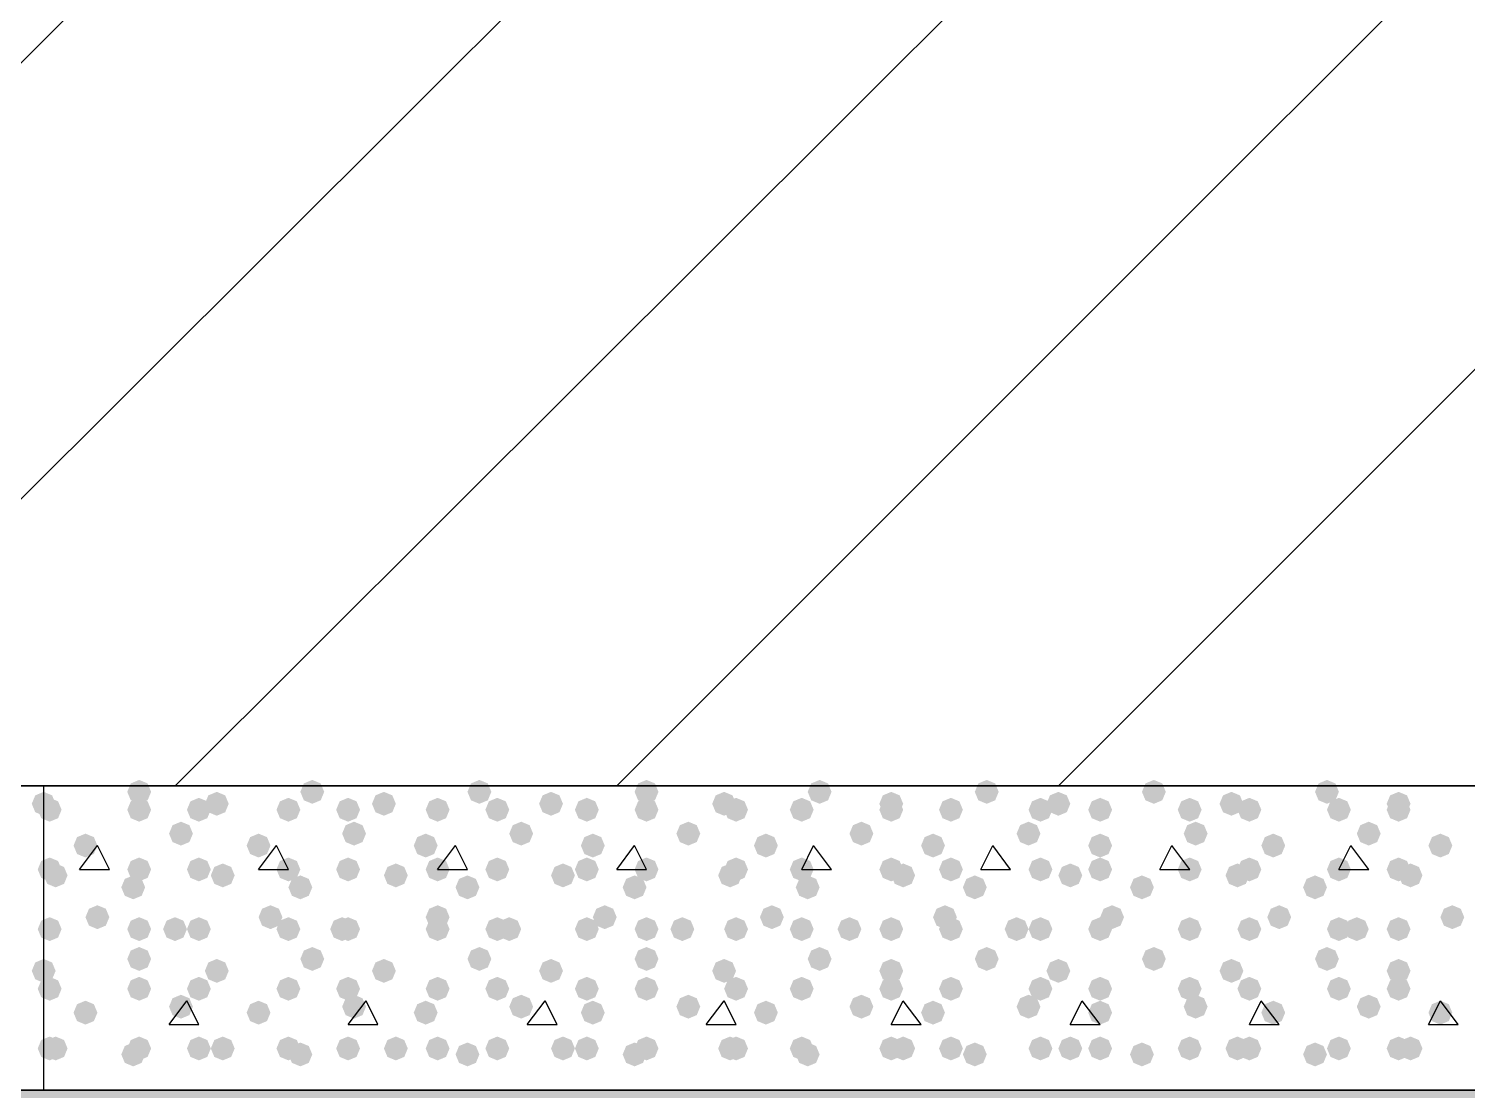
# Model space of a CAD drawing. Header units: millimetres. Extents: x 0 to 420, y 0 to 297.
# Drawn here: x 217.06 to 227.27, y 177.93 to 185.46 of the extents above; entities that cross this region are included whole.
import ezdxf

# ---------------------------------------------------------------- set-up
doc = ezdxf.new("R2010")
doc.units = ezdxf.units.MM
doc.layers.get('0').update_dxf_attribs({"linetype": 'CONTINUOUS'})

msp = doc.modelspace()

# ---------------------------------------------------------------- hatches: boundary and pattern name
at = {"true_color": 0x0000ff}
h = msp.add_hatch(color=0, dxfattribs=at)
edge = h.paths.add_edge_path(flags=0)
edge.add_line((205.613, 180.086), (224.705333, 199.136))
at = {"true_color": 0x000008}
for points in [[(217.932, 180.043667), (217.907129, 179.983871), (217.847333, 179.959), (217.787537, 179.983871), (217.762667, 180.043667), (217.787537, 180.103462), (217.847333, 180.128333), (217.907129, 180.103463)], [(219.159667, 180.043667), (219.134796, 179.983871), (219.075, 179.959), (219.015204, 179.983871), (218.990333, 180.043667), (219.015204, 180.103462), (219.075, 180.128333), (219.134796, 180.103463)], [(220.345, 180.043667), (220.320129, 179.983871), (220.260333, 179.959), (220.200538, 179.983871), (220.175667, 180.043667), (220.200537, 180.103462), (220.260333, 180.128333), (220.320129, 180.103463)], [(221.530333, 180.043667), (221.505462, 179.983871), (221.445667, 179.959), (221.385871, 179.983871), (221.361, 180.043667), (221.385871, 180.103462), (221.445667, 180.128333), (221.505462, 180.103463)], [(222.758, 180.043667), (222.733129, 179.983871), (222.673333, 179.959), (222.613538, 179.983871), (222.588667, 180.043667), (222.613537, 180.103462), (222.673333, 180.128333), (222.733129, 180.103463)], [(223.943333, 180.043667), (223.918462, 179.983871), (223.858667, 179.959), (223.798871, 179.983871), (223.774, 180.043667), (223.798871, 180.103462), (223.858667, 180.128333), (223.918462, 180.103463)], [(225.128667, 180.043667), (225.103796, 179.983871), (225.044, 179.959), (224.984204, 179.983871), (224.959333, 180.043667), (224.984204, 180.103462), (225.044, 180.128333), (225.103796, 180.103463)], [(226.356333, 180.043667), (226.331462, 179.983871), (226.271667, 179.959), (226.211871, 179.983871), (226.187, 180.043667), (226.211871, 180.103462), (226.271667, 180.128333), (226.331462, 180.103463)], [(217.254667, 179.959), (217.229796, 179.899204), (217.17, 179.874333), (217.110204, 179.899204), (217.085333, 179.959), (217.110204, 180.018796), (217.17, 180.043667), (217.229796, 180.018796)], [(217.297, 179.916667), (217.272129, 179.856871), (217.212333, 179.832), (217.152537, 179.856871), (217.127667, 179.916667), (217.152537, 179.976462), (217.212333, 180.001333), (217.272129, 179.976463)], [(217.932, 179.916667), (217.907129, 179.856871), (217.847333, 179.832), (217.787537, 179.856871), (217.762667, 179.916667), (217.787537, 179.976462), (217.847333, 180.001333), (217.907129, 179.976463)], [(218.355333, 179.916667), (218.330462, 179.856871), (218.270667, 179.832), (218.210871, 179.856871), (218.186, 179.916667), (218.210871, 179.976462), (218.270667, 180.001333), (218.330462, 179.976463)], [(218.482333, 179.959), (218.457462, 179.899204), (218.397667, 179.874333), (218.337871, 179.899204), (218.313, 179.959), (218.337871, 180.018796), (218.397667, 180.043667), (218.457462, 180.018796)], [(218.990333, 179.916667), (218.965462, 179.856871), (218.905667, 179.832), (218.845871, 179.856871), (218.821, 179.916667), (218.845871, 179.976462), (218.905667, 180.001333), (218.965462, 179.976463)], [(219.413667, 179.916667), (219.388796, 179.856871), (219.329, 179.832), (219.269204, 179.856871), (219.244333, 179.916667), (219.269204, 179.976462), (219.329, 180.001333), (219.388796, 179.976463)], [(219.667667, 179.959), (219.642796, 179.899204), (219.583, 179.874333), (219.523204, 179.899204), (219.498333, 179.959), (219.523204, 180.018796), (219.583, 180.043667), (219.642796, 180.018796)], [(220.048667, 179.916667), (220.023796, 179.856871), (219.964, 179.832), (219.904204, 179.856871), (219.879333, 179.916667), (219.904204, 179.976462), (219.964, 180.001333), (220.023796, 179.976463)], [(220.472, 179.916667), (220.447129, 179.856871), (220.387333, 179.832), (220.327538, 179.856871), (220.302667, 179.916667), (220.327537, 179.976462), (220.387333, 180.001333), (220.447129, 179.976463)], [(220.853, 179.959), (220.828129, 179.899204), (220.768333, 179.874333), (220.708538, 179.899204), (220.683667, 179.959), (220.708537, 180.018796), (220.768333, 180.043667), (220.828129, 180.018796)], [(221.107, 179.916667), (221.082129, 179.856871), (221.022333, 179.832), (220.962538, 179.856871), (220.937667, 179.916667), (220.962537, 179.976462), (221.022333, 180.001333), (221.082129, 179.976463)], [(221.530333, 179.916667), (221.505462, 179.856871), (221.445667, 179.832), (221.385871, 179.856871), (221.361, 179.916667), (221.385871, 179.976462), (221.445667, 180.001333), (221.505462, 179.976463)], [(222.080667, 179.959), (222.055796, 179.899204), (221.996, 179.874333), (221.936204, 179.899204), (221.911333, 179.959), (221.936204, 180.018796), (221.996, 180.043667), (222.055796, 180.018796)], [(222.165333, 179.916667), (222.140462, 179.856871), (222.080667, 179.832), (222.020871, 179.856871), (221.996, 179.916667), (222.020871, 179.976462), (222.080667, 180.001333), (222.140462, 179.976463)], [(222.631, 179.916667), (222.606129, 179.856871), (222.546333, 179.832), (222.486538, 179.856871), (222.461667, 179.916667), (222.486537, 179.976462), (222.546333, 180.001333), (222.606129, 179.976463)], [(223.266, 179.959), (223.241129, 179.899204), (223.181333, 179.874333), (223.121538, 179.899204), (223.096667, 179.959), (223.121537, 180.018796), (223.181333, 180.043667), (223.241129, 180.018796)], [(223.266, 179.916667), (223.241129, 179.856871), (223.181333, 179.832), (223.121538, 179.856871), (223.096667, 179.916667), (223.121537, 179.976462), (223.181333, 180.001333), (223.241129, 179.976463)], [(223.689333, 179.916667), (223.664463, 179.856871), (223.604667, 179.832), (223.544871, 179.856871), (223.52, 179.916667), (223.544871, 179.976462), (223.604667, 180.001333), (223.664462, 179.976463)], [(224.324333, 179.916667), (224.299463, 179.856871), (224.239667, 179.832), (224.179871, 179.856871), (224.155, 179.916667), (224.179871, 179.976462), (224.239667, 180.001333), (224.299462, 179.976463)], [(224.451333, 179.959), (224.426462, 179.899204), (224.366667, 179.874333), (224.306871, 179.899204), (224.282, 179.959), (224.306871, 180.018796), (224.366667, 180.043667), (224.426462, 180.018796)], [(224.747667, 179.916667), (224.722796, 179.856871), (224.663, 179.832), (224.603204, 179.856871), (224.578333, 179.916667), (224.603204, 179.976462), (224.663, 180.001333), (224.722796, 179.976463)], [(225.382667, 179.916667), (225.357796, 179.856871), (225.298, 179.832), (225.238204, 179.856871), (225.213333, 179.916667), (225.238204, 179.976462), (225.298, 180.001333), (225.357796, 179.976463)], [(225.679, 179.959), (225.654129, 179.899204), (225.594333, 179.874333), (225.534538, 179.899204), (225.509667, 179.959), (225.534537, 180.018796), (225.594333, 180.043667), (225.654129, 180.018796)], [(225.806, 179.916667), (225.781129, 179.856871), (225.721333, 179.832), (225.661538, 179.856871), (225.636667, 179.916667), (225.661537, 179.976462), (225.721333, 180.001333), (225.781129, 179.976463)], [(226.441, 179.916667), (226.416129, 179.856871), (226.356333, 179.832), (226.296538, 179.856871), (226.271667, 179.916667), (226.296537, 179.976462), (226.356333, 180.001333), (226.416129, 179.976463)], [(226.864333, 179.959), (226.839463, 179.899204), (226.779667, 179.874333), (226.719871, 179.899204), (226.695, 179.959), (226.719871, 180.018796), (226.779667, 180.043667), (226.839462, 180.018796)], [(226.864333, 179.916667), (226.839463, 179.856871), (226.779667, 179.832), (226.719871, 179.856871), (226.695, 179.916667), (226.719871, 179.976462), (226.779667, 180.001333), (226.839462, 179.976463)], [(218.228333, 179.747333), (218.203463, 179.687537), (218.143667, 179.662667), (218.083871, 179.687537), (218.059, 179.747333), (218.083871, 179.807129), (218.143667, 179.832), (218.203462, 179.807129)], [(219.456, 179.747333), (219.431129, 179.687537), (219.371333, 179.662667), (219.311538, 179.687537), (219.286667, 179.747333), (219.311537, 179.807129), (219.371333, 179.832), (219.431129, 179.807129)], [(220.641333, 179.747333), (220.616462, 179.687537), (220.556667, 179.662667), (220.496871, 179.687537), (220.472, 179.747333), (220.496871, 179.807129), (220.556667, 179.832), (220.616462, 179.807129)], [(221.826667, 179.747333), (221.801796, 179.687537), (221.742, 179.662667), (221.682204, 179.687537), (221.657333, 179.747333), (221.682204, 179.807129), (221.742, 179.832), (221.801796, 179.807129)], [(223.054333, 179.747333), (223.029462, 179.687537), (222.969667, 179.662667), (222.909871, 179.687537), (222.885, 179.747333), (222.909871, 179.807129), (222.969667, 179.832), (223.029462, 179.807129)], [(224.239667, 179.747333), (224.214796, 179.687537), (224.155, 179.662667), (224.095204, 179.687537), (224.070333, 179.747333), (224.095204, 179.807129), (224.155, 179.832), (224.214796, 179.807129)], [(225.425, 179.747333), (225.400129, 179.687537), (225.340333, 179.662667), (225.280538, 179.687537), (225.255667, 179.747333), (225.280537, 179.807129), (225.340333, 179.832), (225.400129, 179.807129)], [(226.652667, 179.747333), (226.627796, 179.687537), (226.568, 179.662667), (226.508204, 179.687537), (226.483333, 179.747333), (226.508204, 179.807129), (226.568, 179.832), (226.627796, 179.807129)], [(217.551, 179.662667), (217.526129, 179.602871), (217.466333, 179.578), (217.406538, 179.602871), (217.381667, 179.662667), (217.406537, 179.722462), (217.466333, 179.747333), (217.526129, 179.722463)], [(218.778667, 179.662667), (218.753796, 179.602871), (218.694, 179.578), (218.634204, 179.602871), (218.609333, 179.662667), (218.634204, 179.722462), (218.694, 179.747333), (218.753796, 179.722463)], [(219.964, 179.662667), (219.939129, 179.602871), (219.879333, 179.578), (219.819538, 179.602871), (219.794667, 179.662667), (219.819537, 179.722462), (219.879333, 179.747333), (219.939129, 179.722463)], [(221.149333, 179.662667), (221.124462, 179.602871), (221.064667, 179.578), (221.004871, 179.602871), (220.98, 179.662667), (221.004871, 179.722462), (221.064667, 179.747333), (221.124462, 179.722463)], [(222.377, 179.662667), (222.352129, 179.602871), (222.292333, 179.578), (222.232537, 179.602871), (222.207667, 179.662667), (222.232537, 179.722462), (222.292333, 179.747333), (222.352129, 179.722463)], [(223.562333, 179.662667), (223.537463, 179.602871), (223.477667, 179.578), (223.417871, 179.602871), (223.393, 179.662667), (223.417871, 179.722462), (223.477667, 179.747333), (223.537462, 179.722463)], [(224.747667, 179.662667), (224.722796, 179.602871), (224.663, 179.578), (224.603204, 179.602871), (224.578333, 179.662667), (224.603204, 179.722462), (224.663, 179.747333), (224.722796, 179.722463)], [(225.975333, 179.662667), (225.950462, 179.602871), (225.890667, 179.578), (225.830871, 179.602871), (225.806, 179.662667), (225.830871, 179.722462), (225.890667, 179.747333), (225.950462, 179.722463)], [(227.160667, 179.662667), (227.135796, 179.602871), (227.076, 179.578), (227.016204, 179.602871), (226.991333, 179.662667), (227.016204, 179.722462), (227.076, 179.747333), (227.135796, 179.722463)], [(217.297, 179.493333), (217.272129, 179.433538), (217.212333, 179.408667), (217.152537, 179.433538), (217.127667, 179.493333), (217.152537, 179.553129), (217.212333, 179.578), (217.272129, 179.553129)], [(217.932, 179.493333), (217.907129, 179.433538), (217.847333, 179.408667), (217.787537, 179.433538), (217.762667, 179.493333), (217.787537, 179.553129), (217.847333, 179.578), (217.907129, 179.553129)], [(218.355333, 179.493333), (218.330462, 179.433538), (218.270667, 179.408667), (218.210871, 179.433538), (218.186, 179.493333), (218.210871, 179.553129), (218.270667, 179.578), (218.330462, 179.553129)], [(218.990333, 179.493333), (218.965462, 179.433538), (218.905667, 179.408667), (218.845871, 179.433538), (218.821, 179.493333), (218.845871, 179.553129), (218.905667, 179.578), (218.965462, 179.553129)], [(219.413667, 179.493333), (219.388796, 179.433538), (219.329, 179.408667), (219.269204, 179.433538), (219.244333, 179.493333), (219.269204, 179.553129), (219.329, 179.578), (219.388796, 179.553129)], [(220.048667, 179.493333), (220.023796, 179.433538), (219.964, 179.408667), (219.904204, 179.433538), (219.879333, 179.493333), (219.904204, 179.553129), (219.964, 179.578), (220.023796, 179.553129)], [(220.472, 179.493333), (220.447129, 179.433538), (220.387333, 179.408667), (220.327538, 179.433538), (220.302667, 179.493333), (220.327537, 179.553129), (220.387333, 179.578), (220.447129, 179.553129)], [(221.107, 179.493333), (221.082129, 179.433538), (221.022333, 179.408667), (220.962538, 179.433538), (220.937667, 179.493333), (220.962537, 179.553129), (221.022333, 179.578), (221.082129, 179.553129)], [(221.530333, 179.493333), (221.505462, 179.433538), (221.445667, 179.408667), (221.385871, 179.433538), (221.361, 179.493333), (221.385871, 179.553129), (221.445667, 179.578), (221.505462, 179.553129)], [(222.165333, 179.493333), (222.140462, 179.433538), (222.080667, 179.408667), (222.020871, 179.433538), (221.996, 179.493333), (222.020871, 179.553129), (222.080667, 179.578), (222.140462, 179.553129)], [(222.631, 179.493333), (222.606129, 179.433538), (222.546333, 179.408667), (222.486538, 179.433538), (222.461667, 179.493333), (222.486537, 179.553129), (222.546333, 179.578), (222.606129, 179.553129)], [(223.266, 179.493333), (223.241129, 179.433538), (223.181333, 179.408667), (223.121538, 179.433538), (223.096667, 179.493333), (223.121537, 179.553129), (223.181333, 179.578), (223.241129, 179.553129)], [(223.689333, 179.493333), (223.664463, 179.433538), (223.604667, 179.408667), (223.544871, 179.433538), (223.52, 179.493333), (223.544871, 179.553129), (223.604667, 179.578), (223.664462, 179.553129)], [(224.324333, 179.493333), (224.299463, 179.433538), (224.239667, 179.408667), (224.179871, 179.433538), (224.155, 179.493333), (224.179871, 179.553129), (224.239667, 179.578), (224.299462, 179.553129)], [(224.747667, 179.493333), (224.722796, 179.433538), (224.663, 179.408667), (224.603204, 179.433538), (224.578333, 179.493333), (224.603204, 179.553129), (224.663, 179.578), (224.722796, 179.553129)], [(225.382667, 179.493333), (225.357796, 179.433538), (225.298, 179.408667), (225.238204, 179.433538), (225.213333, 179.493333), (225.238204, 179.553129), (225.298, 179.578), (225.357796, 179.553129)], [(225.806, 179.493333), (225.781129, 179.433538), (225.721333, 179.408667), (225.661538, 179.433538), (225.636667, 179.493333), (225.661537, 179.553129), (225.721333, 179.578), (225.781129, 179.553129)], [(226.441, 179.493333), (226.416129, 179.433538), (226.356333, 179.408667), (226.296538, 179.433538), (226.271667, 179.493333), (226.296537, 179.553129), (226.356333, 179.578), (226.416129, 179.553129)], [(226.864333, 179.493333), (226.839463, 179.433538), (226.779667, 179.408667), (226.719871, 179.433538), (226.695, 179.493333), (226.719871, 179.553129), (226.779667, 179.578), (226.839462, 179.553129)], [(217.339333, 179.451), (217.314462, 179.391204), (217.254667, 179.366333), (217.194871, 179.391204), (217.17, 179.451), (217.194871, 179.510796), (217.254667, 179.535667), (217.314462, 179.510796)], [(218.524667, 179.451), (218.499796, 179.391204), (218.44, 179.366333), (218.380204, 179.391204), (218.355333, 179.451), (218.380204, 179.510796), (218.44, 179.535667), (218.499796, 179.510796)], [(219.752333, 179.451), (219.727463, 179.391204), (219.667667, 179.366333), (219.607871, 179.391204), (219.583, 179.451), (219.607871, 179.510796), (219.667667, 179.535667), (219.727462, 179.510796)], [(220.937667, 179.451), (220.912796, 179.391204), (220.853, 179.366333), (220.793204, 179.391204), (220.768333, 179.451), (220.793204, 179.510796), (220.853, 179.535667), (220.912796, 179.510796)], [(222.123, 179.451), (222.098129, 179.391204), (222.038333, 179.366333), (221.978538, 179.391204), (221.953667, 179.451), (221.978537, 179.510796), (222.038333, 179.535667), (222.098129, 179.510796)], [(223.350667, 179.451), (223.325796, 179.391204), (223.266, 179.366333), (223.206204, 179.391204), (223.181333, 179.451), (223.206204, 179.510796), (223.266, 179.535667), (223.325796, 179.510796)], [(224.536, 179.451), (224.511129, 179.391204), (224.451333, 179.366333), (224.391538, 179.391204), (224.366667, 179.451), (224.391537, 179.510796), (224.451333, 179.535667), (224.511129, 179.510796)], [(225.721333, 179.451), (225.696463, 179.391204), (225.636667, 179.366333), (225.576871, 179.391204), (225.552, 179.451), (225.576871, 179.510796), (225.636667, 179.535667), (225.696462, 179.510796)], [(226.949, 179.451), (226.924129, 179.391204), (226.864333, 179.366333), (226.804538, 179.391204), (226.779667, 179.451), (226.804537, 179.510796), (226.864333, 179.535667), (226.924129, 179.510796)], [(217.889667, 179.366333), (217.864796, 179.306537), (217.805, 179.281667), (217.745204, 179.306537), (217.720333, 179.366333), (217.745204, 179.426129), (217.805, 179.451), (217.864796, 179.426129)], [(219.075, 179.366333), (219.050129, 179.306537), (218.990333, 179.281667), (218.930538, 179.306537), (218.905667, 179.366333), (218.930537, 179.426129), (218.990333, 179.451), (219.050129, 179.426129)], [(220.260333, 179.366333), (220.235462, 179.306537), (220.175667, 179.281667), (220.115871, 179.306537), (220.091, 179.366333), (220.115871, 179.426129), (220.175667, 179.451), (220.235462, 179.426129)], [(221.445667, 179.366333), (221.420796, 179.306537), (221.361, 179.281667), (221.301204, 179.306537), (221.276333, 179.366333), (221.301204, 179.426129), (221.361, 179.451), (221.420796, 179.426129)], [(222.673333, 179.366333), (222.648462, 179.306537), (222.588667, 179.281667), (222.528871, 179.306537), (222.504, 179.366333), (222.528871, 179.426129), (222.588667, 179.451), (222.648462, 179.426129)], [(223.858667, 179.366333), (223.833796, 179.306537), (223.774, 179.281667), (223.714204, 179.306537), (223.689333, 179.366333), (223.714204, 179.426129), (223.774, 179.451), (223.833796, 179.426129)], [(225.044, 179.366333), (225.019129, 179.306537), (224.959333, 179.281667), (224.899538, 179.306537), (224.874667, 179.366333), (224.899537, 179.426129), (224.959333, 179.451), (225.019129, 179.426129)], [(226.271667, 179.366333), (226.246796, 179.306537), (226.187, 179.281667), (226.127204, 179.306537), (226.102333, 179.366333), (226.127204, 179.426129), (226.187, 179.451), (226.246796, 179.426129)], [(217.297, 179.07), (217.272129, 179.010204), (217.212333, 178.985333), (217.152537, 179.010204), (217.127667, 179.07), (217.152537, 179.129796), (217.212333, 179.154667), (217.272129, 179.129796)], [(217.635667, 179.154667), (217.610796, 179.094871), (217.551, 179.07), (217.491204, 179.094871), (217.466333, 179.154667), (217.491204, 179.214462), (217.551, 179.239333), (217.610796, 179.214463)], [(217.932, 179.07), (217.907129, 179.010204), (217.847333, 178.985333), (217.787537, 179.010204), (217.762667, 179.07), (217.787537, 179.129796), (217.847333, 179.154667), (217.907129, 179.129796)], [(218.186, 179.07), (218.161129, 179.010204), (218.101333, 178.985333), (218.041538, 179.010204), (218.016667, 179.07), (218.041537, 179.129796), (218.101333, 179.154667), (218.161129, 179.129796)], [(218.355333, 179.07), (218.330462, 179.010204), (218.270667, 178.985333), (218.210871, 179.010204), (218.186, 179.07), (218.210871, 179.129796), (218.270667, 179.154667), (218.330462, 179.129796)], [(218.863333, 179.154667), (218.838462, 179.094871), (218.778667, 179.07), (218.718871, 179.094871), (218.694, 179.154667), (218.718871, 179.214462), (218.778667, 179.239333), (218.838462, 179.214463)], [(218.990333, 179.07), (218.965462, 179.010204), (218.905667, 178.985333), (218.845871, 179.010204), (218.821, 179.07), (218.845871, 179.129796), (218.905667, 179.154667), (218.965462, 179.129796)], [(219.371333, 179.07), (219.346462, 179.010204), (219.286667, 178.985333), (219.226871, 179.010204), (219.202, 179.07), (219.226871, 179.129796), (219.286667, 179.154667), (219.346462, 179.129796)], [(219.413667, 179.07), (219.388796, 179.010204), (219.329, 178.985333), (219.269204, 179.010204), (219.244333, 179.07), (219.269204, 179.129796), (219.329, 179.154667), (219.388796, 179.129796)], [(220.048667, 179.154667), (220.023796, 179.094871), (219.964, 179.07), (219.904204, 179.094871), (219.879333, 179.154667), (219.904204, 179.214462), (219.964, 179.239333), (220.023796, 179.214463)], [(220.048667, 179.07), (220.023796, 179.010204), (219.964, 178.985333), (219.904204, 179.010204), (219.879333, 179.07), (219.904204, 179.129796), (219.964, 179.154667), (220.023796, 179.129796)], [(220.472, 179.07), (220.447129, 179.010204), (220.387333, 178.985333), (220.327538, 179.010204), (220.302667, 179.07), (220.327537, 179.129796), (220.387333, 179.154667), (220.447129, 179.129796)], [(220.556667, 179.07), (220.531796, 179.010204), (220.472, 178.985333), (220.412204, 179.010204), (220.387333, 179.07), (220.412204, 179.129796), (220.472, 179.154667), (220.531796, 179.129796)], [(221.107, 179.07), (221.082129, 179.010204), (221.022333, 178.985333), (220.962538, 179.010204), (220.937667, 179.07), (220.962537, 179.129796), (221.022333, 179.154667), (221.082129, 179.129796)], [(221.234, 179.154667), (221.209129, 179.094871), (221.149333, 179.07), (221.089538, 179.094871), (221.064667, 179.154667), (221.089537, 179.214462), (221.149333, 179.239333), (221.209129, 179.214463)], [(221.530333, 179.07), (221.505462, 179.010204), (221.445667, 178.985333), (221.385871, 179.010204), (221.361, 179.07), (221.385871, 179.129796), (221.445667, 179.154667), (221.505462, 179.129796)], [(221.784333, 179.07), (221.759462, 179.010204), (221.699667, 178.985333), (221.639871, 179.010204), (221.615, 179.07), (221.639871, 179.129796), (221.699667, 179.154667), (221.759462, 179.129796)], [(222.165333, 179.07), (222.140462, 179.010204), (222.080667, 178.985333), (222.020871, 179.010204), (221.996, 179.07), (222.020871, 179.129796), (222.080667, 179.154667), (222.140462, 179.129796)], [(222.419333, 179.154667), (222.394463, 179.094871), (222.334667, 179.07), (222.274871, 179.094871), (222.25, 179.154667), (222.274871, 179.214462), (222.334667, 179.239333), (222.394462, 179.214463)], [(222.631, 179.07), (222.606129, 179.010204), (222.546333, 178.985333), (222.486538, 179.010204), (222.461667, 179.07), (222.486537, 179.129796), (222.546333, 179.154667), (222.606129, 179.129796)], [(222.969667, 179.07), (222.944796, 179.010204), (222.885, 178.985333), (222.825204, 179.010204), (222.800333, 179.07), (222.825204, 179.129796), (222.885, 179.154667), (222.944796, 179.129796)], [(223.266, 179.07), (223.241129, 179.010204), (223.181333, 178.985333), (223.121538, 179.010204), (223.096667, 179.07), (223.121537, 179.129796), (223.181333, 179.154667), (223.241129, 179.129796)], [(223.647, 179.154667), (223.622129, 179.094871), (223.562333, 179.07), (223.502537, 179.094871), (223.477667, 179.154667), (223.502537, 179.214462), (223.562333, 179.239333), (223.622129, 179.214463)], [(223.689333, 179.07), (223.664463, 179.010204), (223.604667, 178.985333), (223.544871, 179.010204), (223.52, 179.07), (223.544871, 179.129796), (223.604667, 179.154667), (223.664462, 179.129796)], [(224.155, 179.07), (224.130129, 179.010204), (224.070333, 178.985333), (224.010538, 179.010204), (223.985667, 179.07), (224.010537, 179.129796), (224.070333, 179.154667), (224.130129, 179.129796)], [(224.324333, 179.07), (224.299463, 179.010204), (224.239667, 178.985333), (224.179871, 179.010204), (224.155, 179.07), (224.179871, 179.129796), (224.239667, 179.154667), (224.299462, 179.129796)], [(224.747667, 179.07), (224.722796, 179.010204), (224.663, 178.985333), (224.603204, 179.010204), (224.578333, 179.07), (224.603204, 179.129796), (224.663, 179.154667), (224.722796, 179.129796)], [(224.832333, 179.154667), (224.807462, 179.094871), (224.747667, 179.07), (224.687871, 179.094871), (224.663, 179.154667), (224.687871, 179.214462), (224.747667, 179.239333), (224.807462, 179.214463)], [(225.382667, 179.07), (225.357796, 179.010204), (225.298, 178.985333), (225.238204, 179.010204), (225.213333, 179.07), (225.238204, 179.129796), (225.298, 179.154667), (225.357796, 179.129796)], [(225.382667, 179.07), (225.357796, 179.010204), (225.298, 178.985333), (225.238204, 179.010204), (225.213333, 179.07), (225.238204, 179.129796), (225.298, 179.154667), (225.357796, 179.129796)], [(225.806, 179.07), (225.781129, 179.010204), (225.721333, 178.985333), (225.661538, 179.010204), (225.636667, 179.07), (225.661537, 179.129796), (225.721333, 179.154667), (225.781129, 179.129796)], [(226.017667, 179.154667), (225.992796, 179.094871), (225.933, 179.07), (225.873204, 179.094871), (225.848333, 179.154667), (225.873204, 179.214462), (225.933, 179.239333), (225.992796, 179.214463)], [(226.441, 179.07), (226.416129, 179.010204), (226.356333, 178.985333), (226.296538, 179.010204), (226.271667, 179.07), (226.296537, 179.129796), (226.356333, 179.154667), (226.416129, 179.129796)], [(226.568, 179.07), (226.543129, 179.010204), (226.483333, 178.985333), (226.423538, 179.010204), (226.398667, 179.07), (226.423537, 179.129796), (226.483333, 179.154667), (226.543129, 179.129796)], [(226.864333, 179.07), (226.839463, 179.010204), (226.779667, 178.985333), (226.719871, 179.010204), (226.695, 179.07), (226.719871, 179.129796), (226.779667, 179.154667), (226.839462, 179.129796)], [(227.245333, 179.154667), (227.220462, 179.094871), (227.160667, 179.07), (227.100871, 179.094871), (227.076, 179.154667), (227.100871, 179.214462), (227.160667, 179.239333), (227.220462, 179.214463)], [(217.254667, 178.773667), (217.229796, 178.713871), (217.17, 178.689), (217.110204, 178.713871), (217.085333, 178.773667), (217.110204, 178.833462), (217.17, 178.858333), (217.229796, 178.833463)], [(217.932, 178.858333), (217.907129, 178.798537), (217.847333, 178.773667), (217.787537, 178.798537), (217.762667, 178.858333), (217.787537, 178.918129), (217.847333, 178.943), (217.907129, 178.918129)], [(218.482333, 178.773667), (218.457462, 178.713871), (218.397667, 178.689), (218.337871, 178.713871), (218.313, 178.773667), (218.337871, 178.833462), (218.397667, 178.858333), (218.457462, 178.833463)], [(219.159667, 178.858333), (219.134796, 178.798537), (219.075, 178.773667), (219.015204, 178.798537), (218.990333, 178.858333), (219.015204, 178.918129), (219.075, 178.943), (219.134796, 178.918129)], [(219.667667, 178.773667), (219.642796, 178.713871), (219.583, 178.689), (219.523204, 178.713871), (219.498333, 178.773667), (219.523204, 178.833462), (219.583, 178.858333), (219.642796, 178.833463)], [(220.345, 178.858333), (220.320129, 178.798537), (220.260333, 178.773667), (220.200538, 178.798537), (220.175667, 178.858333), (220.200537, 178.918129), (220.260333, 178.943), (220.320129, 178.918129)], [(220.853, 178.773667), (220.828129, 178.713871), (220.768333, 178.689), (220.708538, 178.713871), (220.683667, 178.773667), (220.708537, 178.833462), (220.768333, 178.858333), (220.828129, 178.833463)], [(221.530333, 178.858333), (221.505462, 178.798537), (221.445667, 178.773667), (221.385871, 178.798537), (221.361, 178.858333), (221.385871, 178.918129), (221.445667, 178.943), (221.505462, 178.918129)], [(222.080667, 178.773667), (222.055796, 178.713871), (221.996, 178.689), (221.936204, 178.713871), (221.911333, 178.773667), (221.936204, 178.833462), (221.996, 178.858333), (222.055796, 178.833463)], [(222.758, 178.858333), (222.733129, 178.798537), (222.673333, 178.773667), (222.613538, 178.798537), (222.588667, 178.858333), (222.613537, 178.918129), (222.673333, 178.943), (222.733129, 178.918129)], [(223.266, 178.773667), (223.241129, 178.713871), (223.181333, 178.689), (223.121538, 178.713871), (223.096667, 178.773667), (223.121537, 178.833462), (223.181333, 178.858333), (223.241129, 178.833463)], [(223.943333, 178.858333), (223.918462, 178.798537), (223.858667, 178.773667), (223.798871, 178.798537), (223.774, 178.858333), (223.798871, 178.918129), (223.858667, 178.943), (223.918462, 178.918129)], [(224.451333, 178.773667), (224.426462, 178.713871), (224.366667, 178.689), (224.306871, 178.713871), (224.282, 178.773667), (224.306871, 178.833462), (224.366667, 178.858333), (224.426462, 178.833463)], [(225.128667, 178.858333), (225.103796, 178.798537), (225.044, 178.773667), (224.984204, 178.798537), (224.959333, 178.858333), (224.984204, 178.918129), (225.044, 178.943), (225.103796, 178.918129)], [(225.679, 178.773667), (225.654129, 178.713871), (225.594333, 178.689), (225.534538, 178.713871), (225.509667, 178.773667), (225.534537, 178.833462), (225.594333, 178.858333), (225.654129, 178.833463)], [(226.356333, 178.858333), (226.331462, 178.798537), (226.271667, 178.773667), (226.211871, 178.798537), (226.187, 178.858333), (226.211871, 178.918129), (226.271667, 178.943), (226.331462, 178.918129)], [(226.864333, 178.773667), (226.839463, 178.713871), (226.779667, 178.689), (226.719871, 178.713871), (226.695, 178.773667), (226.719871, 178.833462), (226.779667, 178.858333), (226.839462, 178.833463)], [(217.297, 178.646667), (217.272129, 178.586871), (217.212333, 178.562), (217.152537, 178.586871), (217.127667, 178.646667), (217.152537, 178.706462), (217.212333, 178.731333), (217.272129, 178.706463)], [(217.932, 178.646667), (217.907129, 178.586871), (217.847333, 178.562), (217.787537, 178.586871), (217.762667, 178.646667), (217.787537, 178.706462), (217.847333, 178.731333), (217.907129, 178.706463)], [(218.355333, 178.646667), (218.330462, 178.586871), (218.270667, 178.562), (218.210871, 178.586871), (218.186, 178.646667), (218.210871, 178.706462), (218.270667, 178.731333), (218.330462, 178.706463)], [(218.990333, 178.646667), (218.965462, 178.586871), (218.905667, 178.562), (218.845871, 178.586871), (218.821, 178.646667), (218.845871, 178.706462), (218.905667, 178.731333), (218.965462, 178.706463)], [(219.413667, 178.646667), (219.388796, 178.586871), (219.329, 178.562), (219.269204, 178.586871), (219.244333, 178.646667), (219.269204, 178.706462), (219.329, 178.731333), (219.388796, 178.706463)], [(220.048667, 178.646667), (220.023796, 178.586871), (219.964, 178.562), (219.904204, 178.586871), (219.879333, 178.646667), (219.904204, 178.706462), (219.964, 178.731333), (220.023796, 178.706463)], [(220.472, 178.646667), (220.447129, 178.586871), (220.387333, 178.562), (220.327538, 178.586871), (220.302667, 178.646667), (220.327537, 178.706462), (220.387333, 178.731333), (220.447129, 178.706463)], [(221.107, 178.646667), (221.082129, 178.586871), (221.022333, 178.562), (220.962538, 178.586871), (220.937667, 178.646667), (220.962537, 178.706462), (221.022333, 178.731333), (221.082129, 178.706463)], [(221.530333, 178.646667), (221.505462, 178.586871), (221.445667, 178.562), (221.385871, 178.586871), (221.361, 178.646667), (221.385871, 178.706462), (221.445667, 178.731333), (221.505462, 178.706463)], [(222.165333, 178.646667), (222.140462, 178.586871), (222.080667, 178.562), (222.020871, 178.586871), (221.996, 178.646667), (222.020871, 178.706462), (222.080667, 178.731333), (222.140462, 178.706463)], [(222.631, 178.646667), (222.606129, 178.586871), (222.546333, 178.562), (222.486538, 178.586871), (222.461667, 178.646667), (222.486537, 178.706462), (222.546333, 178.731333), (222.606129, 178.706463)], [(223.266, 178.646667), (223.241129, 178.586871), (223.181333, 178.562), (223.121538, 178.586871), (223.096667, 178.646667), (223.121537, 178.706462), (223.181333, 178.731333), (223.241129, 178.706463)], [(223.689333, 178.646667), (223.664463, 178.586871), (223.604667, 178.562), (223.544871, 178.586871), (223.52, 178.646667), (223.544871, 178.706462), (223.604667, 178.731333), (223.664462, 178.706463)], [(224.324333, 178.646667), (224.299463, 178.586871), (224.239667, 178.562), (224.179871, 178.586871), (224.155, 178.646667), (224.179871, 178.706462), (224.239667, 178.731333), (224.299462, 178.706463)], [(224.747667, 178.646667), (224.722796, 178.586871), (224.663, 178.562), (224.603204, 178.586871), (224.578333, 178.646667), (224.603204, 178.706462), (224.663, 178.731333), (224.722796, 178.706463)], [(225.382667, 178.646667), (225.357796, 178.586871), (225.298, 178.562), (225.238204, 178.586871), (225.213333, 178.646667), (225.238204, 178.706462), (225.298, 178.731333), (225.357796, 178.706463)], [(225.806, 178.646667), (225.781129, 178.586871), (225.721333, 178.562), (225.661538, 178.586871), (225.636667, 178.646667), (225.661537, 178.706462), (225.721333, 178.731333), (225.781129, 178.706463)], [(226.441, 178.646667), (226.416129, 178.586871), (226.356333, 178.562), (226.296538, 178.586871), (226.271667, 178.646667), (226.296537, 178.706462), (226.356333, 178.731333), (226.416129, 178.706463)], [(226.864333, 178.646667), (226.839463, 178.586871), (226.779667, 178.562), (226.719871, 178.586871), (226.695, 178.646667), (226.719871, 178.706462), (226.779667, 178.731333), (226.839462, 178.706463)], [(217.551, 178.477333), (217.526129, 178.417537), (217.466333, 178.392667), (217.406538, 178.417537), (217.381667, 178.477333), (217.406537, 178.537129), (217.466333, 178.562), (217.526129, 178.537129)], [(218.228333, 178.519667), (218.203463, 178.459871), (218.143667, 178.435), (218.083871, 178.459871), (218.059, 178.519667), (218.083871, 178.579462), (218.143667, 178.604333), (218.203462, 178.579463)], [(218.778667, 178.477333), (218.753796, 178.417537), (218.694, 178.392667), (218.634204, 178.417537), (218.609333, 178.477333), (218.634204, 178.537129), (218.694, 178.562), (218.753796, 178.537129)], [(219.456, 178.519667), (219.431129, 178.459871), (219.371333, 178.435), (219.311538, 178.459871), (219.286667, 178.519667), (219.311537, 178.579462), (219.371333, 178.604333), (219.431129, 178.579463)], [(219.964, 178.477333), (219.939129, 178.417537), (219.879333, 178.392667), (219.819538, 178.417537), (219.794667, 178.477333), (219.819537, 178.537129), (219.879333, 178.562), (219.939129, 178.537129)], [(220.641333, 178.519667), (220.616462, 178.459871), (220.556667, 178.435), (220.496871, 178.459871), (220.472, 178.519667), (220.496871, 178.579462), (220.556667, 178.604333), (220.616462, 178.579463)], [(221.149333, 178.477333), (221.124462, 178.417537), (221.064667, 178.392667), (221.004871, 178.417537), (220.98, 178.477333), (221.004871, 178.537129), (221.064667, 178.562), (221.124462, 178.537129)], [(221.826667, 178.519667), (221.801796, 178.459871), (221.742, 178.435), (221.682204, 178.459871), (221.657333, 178.519667), (221.682204, 178.579462), (221.742, 178.604333), (221.801796, 178.579463)], [(222.377, 178.477333), (222.352129, 178.417537), (222.292333, 178.392667), (222.232537, 178.417537), (222.207667, 178.477333), (222.232537, 178.537129), (222.292333, 178.562), (222.352129, 178.537129)], [(223.054333, 178.519667), (223.029462, 178.459871), (222.969667, 178.435), (222.909871, 178.459871), (222.885, 178.519667), (222.909871, 178.579462), (222.969667, 178.604333), (223.029462, 178.579463)], [(223.562333, 178.477333), (223.537463, 178.417537), (223.477667, 178.392667), (223.417871, 178.417537), (223.393, 178.477333), (223.417871, 178.537129), (223.477667, 178.562), (223.537462, 178.537129)], [(224.239667, 178.519667), (224.214796, 178.459871), (224.155, 178.435), (224.095204, 178.459871), (224.070333, 178.519667), (224.095204, 178.579462), (224.155, 178.604333), (224.214796, 178.579463)], [(224.747667, 178.477333), (224.722796, 178.417537), (224.663, 178.392667), (224.603204, 178.417537), (224.578333, 178.477333), (224.603204, 178.537129), (224.663, 178.562), (224.722796, 178.537129)], [(225.425, 178.519667), (225.400129, 178.459871), (225.340333, 178.435), (225.280538, 178.459871), (225.255667, 178.519667), (225.280537, 178.579462), (225.340333, 178.604333), (225.400129, 178.579463)], [(225.975333, 178.477333), (225.950462, 178.417537), (225.890667, 178.392667), (225.830871, 178.417537), (225.806, 178.477333), (225.830871, 178.537129), (225.890667, 178.562), (225.950462, 178.537129)], [(226.652667, 178.519667), (226.627796, 178.459871), (226.568, 178.435), (226.508204, 178.459871), (226.483333, 178.519667), (226.508204, 178.579462), (226.568, 178.604333), (226.627796, 178.579463)], [(227.160667, 178.477333), (227.135796, 178.417537), (227.076, 178.392667), (227.016204, 178.417537), (226.991333, 178.477333), (227.016204, 178.537129), (227.076, 178.562), (227.135796, 178.537129)], [(217.297, 178.223333), (217.272129, 178.163537), (217.212333, 178.138667), (217.152537, 178.163537), (217.127667, 178.223333), (217.152537, 178.283129), (217.212333, 178.308), (217.272129, 178.283129)], [(217.339333, 178.223333), (217.314462, 178.163537), (217.254667, 178.138667), (217.194871, 178.163537), (217.17, 178.223333), (217.194871, 178.283129), (217.254667, 178.308), (217.314462, 178.283129)], [(217.889667, 178.181), (217.864796, 178.121204), (217.805, 178.096333), (217.745204, 178.121204), (217.720333, 178.181), (217.745204, 178.240796), (217.805, 178.265667), (217.864796, 178.240796)], [(217.932, 178.223333), (217.907129, 178.163537), (217.847333, 178.138667), (217.787537, 178.163537), (217.762667, 178.223333), (217.787537, 178.283129), (217.847333, 178.308), (217.907129, 178.283129)], [(218.355333, 178.223333), (218.330462, 178.163537), (218.270667, 178.138667), (218.210871, 178.163537), (218.186, 178.223333), (218.210871, 178.283129), (218.270667, 178.308), (218.330462, 178.283129)], [(218.524667, 178.223333), (218.499796, 178.163537), (218.44, 178.138667), (218.380204, 178.163537), (218.355333, 178.223333), (218.380204, 178.283129), (218.44, 178.308), (218.499796, 178.283129)], [(218.990333, 178.223333), (218.965462, 178.163537), (218.905667, 178.138667), (218.845871, 178.163537), (218.821, 178.223333), (218.845871, 178.283129), (218.905667, 178.308), (218.965462, 178.283129)], [(219.075, 178.181), (219.050129, 178.121204), (218.990333, 178.096333), (218.930538, 178.121204), (218.905667, 178.181), (218.930537, 178.240796), (218.990333, 178.265667), (219.050129, 178.240796)], [(219.413667, 178.223333), (219.388796, 178.163537), (219.329, 178.138667), (219.269204, 178.163537), (219.244333, 178.223333), (219.269204, 178.283129), (219.329, 178.308), (219.388796, 178.283129)], [(219.752333, 178.223333), (219.727463, 178.163537), (219.667667, 178.138667), (219.607871, 178.163537), (219.583, 178.223333), (219.607871, 178.283129), (219.667667, 178.308), (219.727462, 178.283129)], [(220.048667, 178.223333), (220.023796, 178.163537), (219.964, 178.138667), (219.904204, 178.163537), (219.879333, 178.223333), (219.904204, 178.283129), (219.964, 178.308), (220.023796, 178.283129)], [(220.260333, 178.181), (220.235462, 178.121204), (220.175667, 178.096333), (220.115871, 178.121204), (220.091, 178.181), (220.115871, 178.240796), (220.175667, 178.265667), (220.235462, 178.240796)], [(220.472, 178.223333), (220.447129, 178.163537), (220.387333, 178.138667), (220.327538, 178.163537), (220.302667, 178.223333), (220.327537, 178.283129), (220.387333, 178.308), (220.447129, 178.283129)], [(220.937667, 178.223333), (220.912796, 178.163537), (220.853, 178.138667), (220.793204, 178.163537), (220.768333, 178.223333), (220.793204, 178.283129), (220.853, 178.308), (220.912796, 178.283129)], [(221.107, 178.223333), (221.082129, 178.163537), (221.022333, 178.138667), (220.962538, 178.163537), (220.937667, 178.223333), (220.962537, 178.283129), (221.022333, 178.308), (221.082129, 178.283129)], [(221.445667, 178.181), (221.420796, 178.121204), (221.361, 178.096333), (221.301204, 178.121204), (221.276333, 178.181), (221.301204, 178.240796), (221.361, 178.265667), (221.420796, 178.240796)], [(221.530333, 178.223333), (221.505462, 178.163537), (221.445667, 178.138667), (221.385871, 178.163537), (221.361, 178.223333), (221.385871, 178.283129), (221.445667, 178.308), (221.505462, 178.283129)], [(222.123, 178.223333), (222.098129, 178.163537), (222.038333, 178.138667), (221.978538, 178.163537), (221.953667, 178.223333), (221.978537, 178.283129), (222.038333, 178.308), (222.098129, 178.283129)], [(222.165333, 178.223333), (222.140462, 178.163537), (222.080667, 178.138667), (222.020871, 178.163537), (221.996, 178.223333), (222.020871, 178.283129), (222.080667, 178.308), (222.140462, 178.283129)], [(222.631, 178.223333), (222.606129, 178.163537), (222.546333, 178.138667), (222.486538, 178.163537), (222.461667, 178.223333), (222.486537, 178.283129), (222.546333, 178.308), (222.606129, 178.283129)], [(222.673333, 178.181), (222.648462, 178.121204), (222.588667, 178.096333), (222.528871, 178.121204), (222.504, 178.181), (222.528871, 178.240796), (222.588667, 178.265667), (222.648462, 178.240796)], [(223.266, 178.223333), (223.241129, 178.163537), (223.181333, 178.138667), (223.121538, 178.163537), (223.096667, 178.223333), (223.121537, 178.283129), (223.181333, 178.308), (223.241129, 178.283129)], [(223.350667, 178.223333), (223.325796, 178.163537), (223.266, 178.138667), (223.206204, 178.163537), (223.181333, 178.223333), (223.206204, 178.283129), (223.266, 178.308), (223.325796, 178.283129)], [(223.689333, 178.223333), (223.664463, 178.163537), (223.604667, 178.138667), (223.544871, 178.163537), (223.52, 178.223333), (223.544871, 178.283129), (223.604667, 178.308), (223.664462, 178.283129)], [(223.858667, 178.181), (223.833796, 178.121204), (223.774, 178.096333), (223.714204, 178.121204), (223.689333, 178.181), (223.714204, 178.240796), (223.774, 178.265667), (223.833796, 178.240796)], [(224.324333, 178.223333), (224.299463, 178.163537), (224.239667, 178.138667), (224.179871, 178.163537), (224.155, 178.223333), (224.179871, 178.283129), (224.239667, 178.308), (224.299462, 178.283129)], [(224.536, 178.223333), (224.511129, 178.163537), (224.451333, 178.138667), (224.391538, 178.163537), (224.366667, 178.223333), (224.391537, 178.283129), (224.451333, 178.308), (224.511129, 178.283129)], [(224.747667, 178.223333), (224.722796, 178.163537), (224.663, 178.138667), (224.603204, 178.163537), (224.578333, 178.223333), (224.603204, 178.283129), (224.663, 178.308), (224.722796, 178.283129)], [(225.044, 178.181), (225.019129, 178.121204), (224.959333, 178.096333), (224.899538, 178.121204), (224.874667, 178.181), (224.899537, 178.240796), (224.959333, 178.265667), (225.019129, 178.240796)], [(225.382667, 178.223333), (225.357796, 178.163537), (225.298, 178.138667), (225.238204, 178.163537), (225.213333, 178.223333), (225.238204, 178.283129), (225.298, 178.308), (225.357796, 178.283129)], [(225.721333, 178.223333), (225.696463, 178.163537), (225.636667, 178.138667), (225.576871, 178.163537), (225.552, 178.223333), (225.576871, 178.283129), (225.636667, 178.308), (225.696462, 178.283129)], [(225.806, 178.223333), (225.781129, 178.163537), (225.721333, 178.138667), (225.661538, 178.163537), (225.636667, 178.223333), (225.661537, 178.283129), (225.721333, 178.308), (225.781129, 178.283129)], [(226.271667, 178.181), (226.246796, 178.121204), (226.187, 178.096333), (226.127204, 178.121204), (226.102333, 178.181), (226.127204, 178.240796), (226.187, 178.265667), (226.246796, 178.240796)], [(226.441, 178.223333), (226.416129, 178.163537), (226.356333, 178.138667), (226.296538, 178.163537), (226.271667, 178.223333), (226.296537, 178.283129), (226.356333, 178.308), (226.416129, 178.283129)], [(226.864333, 178.223333), (226.839463, 178.163537), (226.779667, 178.138667), (226.719871, 178.163537), (226.695, 178.223333), (226.719871, 178.283129), (226.779667, 178.308), (226.839462, 178.283129)], [(226.949, 178.223333), (226.924129, 178.163537), (226.864333, 178.138667), (226.804538, 178.163537), (226.779667, 178.223333), (226.804537, 178.283129), (226.864333, 178.308), (226.924129, 178.283129)]]:
    msp.add_hatch(color=0, dxfattribs=at).paths.add_polyline_path(points, flags=0)
h = msp.add_hatch(color=0, dxfattribs=at)
h.paths.add_polyline_path([(378.544667, 177.927), (32.469667, 177.927), (378.544667, 165.946667)], flags=0)
h.paths.add_polyline_path([(32.469667, 177.927), (378.544667, 165.946667), (32.469667, 165.946667)], flags=0)

# ---------------------------------------------------------------- linework, layer by layer
at = {"color": 0, "true_color": 0x000007}
for points in [[(31.369, 201.252667), (31.369, 177.927), (379.603, 177.927), (379.603, 201.252667), (217.17, 201.252667), (217.17, 222.461667), (193.844333, 222.461667), (193.844333, 201.252667)], [(31.369, 201.252667), (31.369, 177.927), (379.603, 177.927), (379.603, 201.252667), (217.17, 201.252667), (217.17, 222.461667), (193.844333, 222.461667), (193.844333, 201.252667)], [(33.528002, 199.135999), (195.961001, 199.135999), (195.961001, 220.344999), (215.053334, 220.344999), (215.053334, 199.135999), (377.486334, 199.135999), (377.486334, 180.085999), (33.528002, 180.085999)], [(215.053333, 180.086), (215.053333, 177.927), (217.17, 177.927), (217.17, 180.086)]]:
    msp.add_lwpolyline(points, close=True, dxfattribs=at)
at = {"color": 0, "true_color": 0x0000fd}
msp.add_lwpolyline([(33.528, 180.086), (377.486333, 180.086), (377.486333, 199.136), (215.053333, 199.136), (215.053333, 220.345), (195.961, 220.345), (195.961, 199.136), (33.528, 199.136)], close=True, dxfattribs=at)
at = {"color": 0, "true_color": 0x000002}
for points in [[(211.878333, 180.086), (230.928333, 199.136)], [(214.968667, 180.086), (234.061, 199.136)], [(218.101333, 180.086), (237.193667, 199.136)], [(221.234, 180.086), (240.284, 199.136)], [(224.366667, 180.086), (243.416667, 199.136)]]:
    msp.add_lwpolyline(points, dxfattribs=at)
at = {"color": 0, "true_color": 0x000007}
for points in [[(236.22, 180.086), (217.17, 180.086)], [(217.17, 177.927), (236.22, 177.927)]]:
    msp.add_lwpolyline(points, dxfattribs=at)
at = {"color": 0, "true_color": 0x000008}
for points in [[(217.424, 179.493333), (217.551, 179.662667)], [(217.635667, 179.493333), (217.551, 179.662667)], [(218.694, 179.493333), (218.821, 179.662667)], [(218.905667, 179.493333), (218.821, 179.662667)], [(219.964, 179.493333), (220.091, 179.662667)], [(220.175667, 179.493333), (220.091, 179.662667)], [(221.234, 179.493333), (221.361, 179.662667)], [(221.445667, 179.493333), (221.361, 179.662667)], [(222.546333, 179.493333), (222.631, 179.662667)], [(222.758, 179.493333), (222.631, 179.662667)], [(223.816333, 179.493333), (223.901, 179.662667)], [(224.028, 179.493333), (223.901, 179.662667)], [(225.086333, 179.493333), (225.171, 179.662667)], [(225.298, 179.493333), (225.171, 179.662667)], [(226.356333, 179.493333), (226.441, 179.662667)], [(226.568, 179.493333), (226.441, 179.662667)], [(217.424, 179.493333), (217.635667, 179.493333)], [(218.694, 179.493333), (218.905667, 179.493333)], [(219.964, 179.493333), (220.175667, 179.493333)], [(221.234, 179.493333), (221.445667, 179.493333)], [(222.546333, 179.493333), (222.758, 179.493333)], [(223.816333, 179.493333), (224.028, 179.493333)], [(225.086333, 179.493333), (225.298, 179.493333)], [(226.356333, 179.493333), (226.568, 179.493333)], [(218.059, 178.392667), (218.186, 178.562)], [(218.270667, 178.392667), (218.186, 178.562)], [(219.329, 178.392667), (219.456, 178.562)], [(219.540667, 178.392667), (219.456, 178.562)], [(220.599, 178.392667), (220.726, 178.562)], [(220.810667, 178.392667), (220.726, 178.562)], [(221.869, 178.392667), (221.996, 178.562)], [(222.080667, 178.392667), (221.996, 178.562)], [(223.181333, 178.392667), (223.266, 178.562)], [(223.393, 178.392667), (223.266, 178.562)], [(224.451333, 178.392667), (224.536, 178.562)], [(224.663, 178.392667), (224.536, 178.562)], [(225.721333, 178.392667), (225.806, 178.562)], [(225.933, 178.392667), (225.806, 178.562)], [(226.991333, 178.392667), (227.076, 178.562)], [(227.203, 178.392667), (227.076, 178.562)], [(218.059, 178.392667), (218.270667, 178.392667)], [(219.329, 178.392667), (219.540667, 178.392667)], [(220.599, 178.392667), (220.810667, 178.392667)], [(221.869, 178.392667), (222.080667, 178.392667)], [(223.181333, 178.392667), (223.393, 178.392667)], [(224.451333, 178.392667), (224.663, 178.392667)], [(225.721333, 178.392667), (225.933, 178.392667)], [(226.991333, 178.392667), (227.203, 178.392667)]]:
    msp.add_lwpolyline(points, dxfattribs=at)
msp.add_lwpolyline([(378.544667, 177.927), (32.469667, 177.927), (378.544667, 165.946667)], close=True, dxfattribs=at)

doc.saveas('drawing.dxf')
